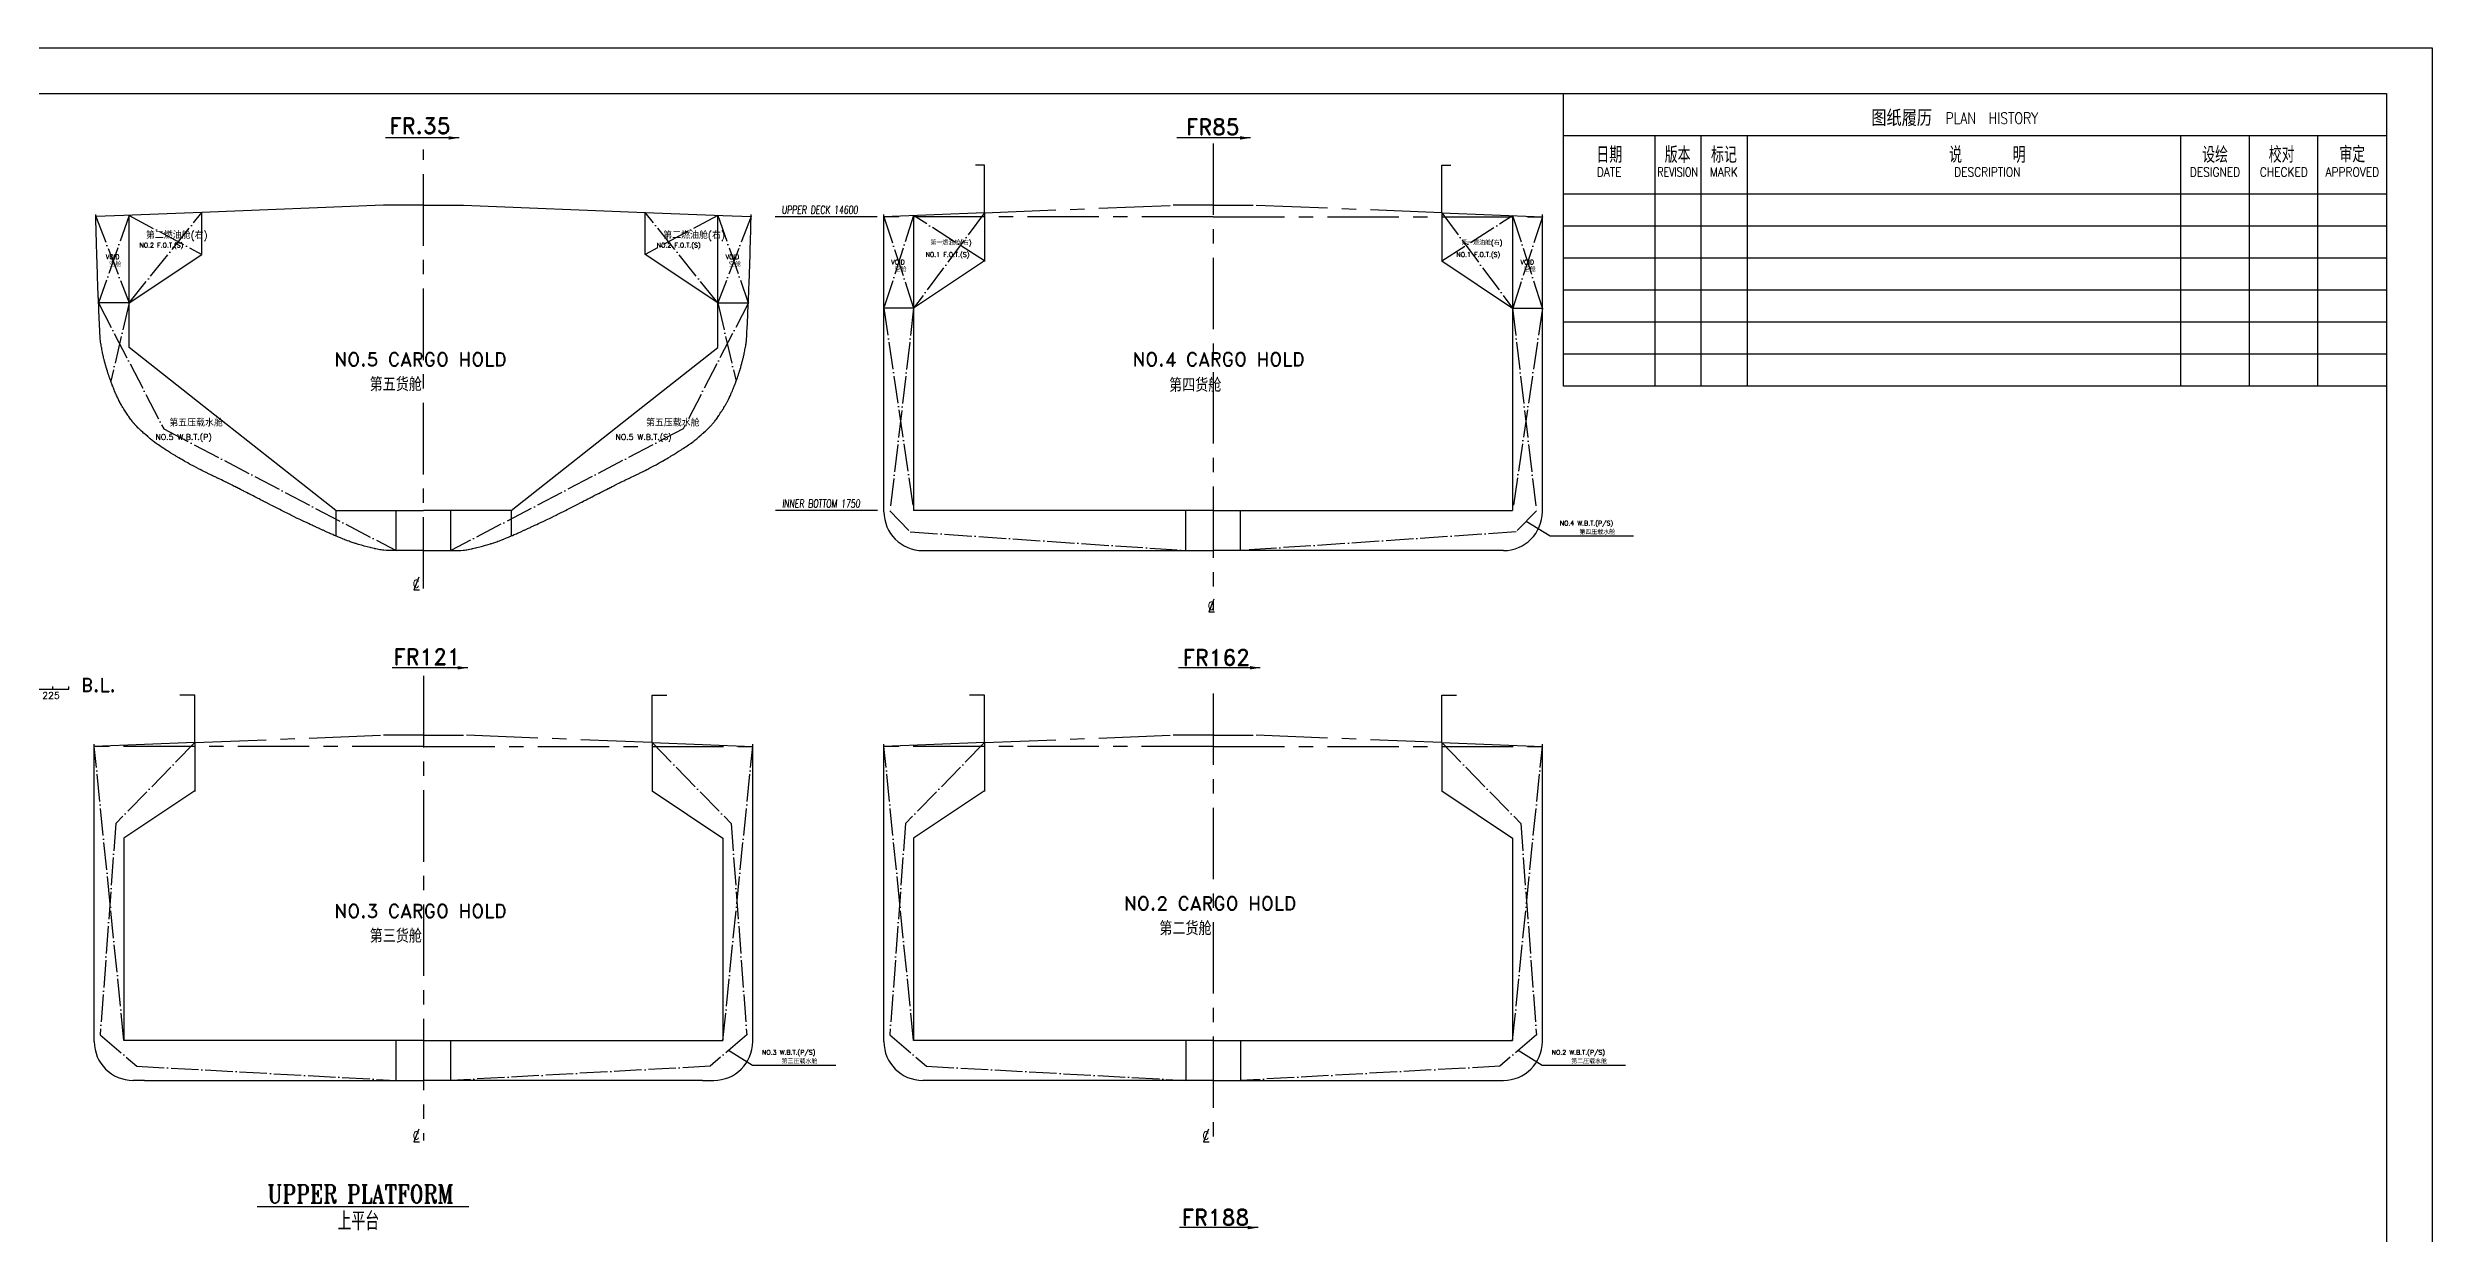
# Model space of a CAD drawing. Header units: millimetres. Extents: x 263396 to 554420, y 47344 to 219163.
# Drawn here: x 450114 to 554420, y 114291 to 166144 of the extents above; entities that cross this region are included whole.
import ezdxf
from ezdxf.enums import TextEntityAlignment as Align

# ---------------------------------------------------------------- set-up
doc = ezdxf.new("R2010")
doc.units = ezdxf.units.MM
doc.header["$LTSCALE"] = 100
for name, pattern in [('ACAD_ISO04W100', [30, 24, -3, 0, -3]), ('ACAD_ISO05W100', [33, 24, -3, 0, -3, 0, -3]), ('ACAD_ISO10W100', [18, 12, -3, 0, -3]), ('CENTER', [2, 1.25, -0.25, 0.25, -0.25])]:
    doc.linetypes.add(name, pattern=pattern)
for name, color, linetype in [('101texte', 4, 'Continuous'), ('103dimension', 3, 'Continuous'), ('11', 7, 'Continuous'), ('112tank', 6, 'ACAD_ISO10W100'), ('FRAME', 7, 'Continuous'), ('图层1', 1, 'Continuous'), ('图层6', 6, 'Continuous')]:
    doc.layers.add(name, color=color, linetype=linetype)
doc.styles.add('BTL', font='simplex.shx', dxfattribs={"width": 0.85, "bigfont": 'hzdxf.shx'})
doc.styles.add('HZDX', font='romand.shx', dxfattribs={"width": 0.8, "bigfont": 'hzdx.shx'})
doc.styles.add('ROMANS', font='romans.shx', dxfattribs={"width": 0.75, "bigfont": 'hzdx.shx'})
doc.styles.add('ROMANT8', font='romant.shx', dxfattribs={"width": 0.9, "height": 800, "bigfont": 'hmdxfs.shx'})
doc.styles.get("Standard").update_dxf_attribs({"font": 'romand.shx', "width": 0.8, "bigfont": 'hzdx.shx'})
doc.dimstyles.new('ISO-25', dxfattribs={"dimtxt": 200, "dimasz": 200, "dimexe": 20, "dimexo": 0.625, "dimgap": 35, "dimtad": 1, "dimdec": 0, "dimtxsty": 'Standard', "dimcen": 2.5, "dimclrd": 2, "dimclre": 2, "dimclrt": 2, "dimadec": 0, "dimazin": 0, "dimtfac": 1, "dimtdec": 0, "dimtmove": 0, "dimatfit": 3, "dimfxl": 1, "dimarcsym": 0})

# ---------------------------------------------------------------- blocks, each defined once
blk = doc.blocks.new('biaochi')
at = {"color": 2, "linetype": 'Continuous'}
blk.add_line((369195, 176680), (550755, 176680), dxfattribs=at)
at = {"color": 2}
for p, q in [((550055, 176680), (550055, 176805)), ((550755, 176680), (550755, 176805))]:
    blk.add_line(p, q, dxfattribs=at)
for s, height, p in [('225', 300, (549592, 176256)), ('B.L.', 600, (551295, 176562))]:
    blk.add_text(s, height=height, dxfattribs=at).set_placement(p)
blk = doc.blocks.new('TITLE RIGHT UP')
at = {"layer": 'FRAME', "color": 6}
for p, q in [((-180, -64), (-180, 0)), ((0, -9.3), (-180, -9.3)), ((0, -22), (-180, -22))]:
    blk.add_line(p, q, dxfattribs=at)
at = {"layer": 'FRAME', "color": 3}
for p, q in [((-160, -64), (-160, -9.3)), ((-149.87, -64), (-149.87, -9.3)), ((-139.74, -64), (-139.74, -9.3)), ((-45, -64), (-45, -9.3)), ((-30, -64), (-30, -9.3)), ((-15, -64), (-15, -9.3)), ((0, -29), (-180, -29)), ((0, -36), (-180, -36)), ((0, -43), (-180, -43)), ((0, -50), (-180, -50)), ((0, -57), (-180, -57)), ((0, -64), (-180, -64))]:
    blk.add_line(p, q, dxfattribs=at)
at = {"layer": 'FRAME', "style": 'BTL'}
blk.add_text('图纸履历', height=3.5, dxfattribs=at).set_placement((-112.71, -7.15))
at = {"layer": 'FRAME', "style": 'BTL', "width": 0.8}
blk.add_text('PLAN  HISTORY', height=2.5, dxfattribs=at).set_placement((-96.48, -6.67))
at = {"layer": 'FRAME', "style": 'BTL'}
for s, height, width, p in [('日期', 3.5, 0.85, (-170, -15.18)), ('版本', 3.5, 0.85, (-155.05, -15.18)), ('标记', 3.5, 0.85, (-144.92, -15.18)), ('说     明', 3.5, 0.85, (-87.3, -15.18)), ('设绘', 3.5, 0.85, (-37.5, -15.18)), ('校对', 3.5, 0.85, (-22.95, -15.15)), ('审定', 3.5, 0.85, (-7.5, -15.1)), ('DATE', 2, 0.85, (-170, -18.2)), ('REVISION', 2, 0.75, (-155.05, -18.2)), ('MARK', 2, 0.85, (-144.92, -18.2)), ('DESCRIPTION', 2, 0.85, (-87.3, -18.2)), ('DESIGNED', 2, 0.85, (-37.5, -18.2)), ('CHECKED', 2, 0.85, (-22.5, -18.2)), ('APPROVED', 2, 0.85, (-7.5, -18.2))]:
    blk.add_text(s, height=height, dxfattribs=dict(at, width=width)).set_placement(p, align=Align.CENTER)

msp = doc.modelspace()

# ---------------------------------------------------------------- linework, layer by layer
at = {"color": 8, "linetype": 'ACAD_ISO04W100', "ltscale": 0.5}
for p, q in [((452218.5, 158754.4), (453677.6, 154978.7)), ((453677.6, 158812), (452341.4, 154978.7)), ((453677.6, 154978.7), (456850.6, 158937.5)), ((453677.6, 158812), (456853.6, 157103.5)), ((479423.6, 158812), (476247.6, 157103.5)), ((479423.6, 154978.7), (476250.6, 158937.5)), ((479423.6, 158812), (480759.9, 154978.7)), ((480882.7, 158754.4), (479423.6, 154978.7)), ((487992.3, 158803), (486692.3, 154751.6)), ((486693.2, 158751.7), (487992.3, 154751.6)), ((491092.7, 158925.5), (487992.3, 154751.6)), ((491092.7, 156823.6), (487992.3, 158803)), ((511092, 158925.5), (514192.4, 154751.6)), ((511092, 156823.6), (514192.3, 158803)), ((514192.3, 158803), (515492.3, 154751.6)), ((515491.5, 158751.7), (514192.3, 154751.6)), ((452339, 154978.7), (455187.8, 149474.8)), ((453677.6, 154978.7), (452875.3, 151554.9)), ((480762.2, 154978.7), (477913.4, 149474.8)), ((479423.6, 154978.7), (480225.9, 151554.9)), ((486692.3, 154751.6), (487992.3, 145901.6)), ((487992.3, 154751.6), (486955, 145887.9)), ((514192.3, 154751.6), (515229.7, 145887.9)), ((515492.3, 154751.6), (514192.3, 145901.6)), ((455187.8, 149474.8), (465350.6, 144151.7)), ((477913.4, 149474.8), (467750.6, 144151.7)), ((486955, 145887.9), (487844.1, 144966.5)), ((515229.7, 145887.9), (514340.6, 144966.5)), ((487844.1, 144966.5), (499892.3, 144151.6)), ((514340.6, 144966.5), (502292.3, 144151.6)), ((456550.6, 135751.6), (453095, 132215.9)), ((476552.2, 135751.6), (480007.8, 132215.9)), ((491090.7, 135751.6), (487635.2, 132215.9)), ((511092.3, 135751.6), (514547.9, 132215.9)), ((453451.4, 122727.7), (452151.4, 135577.7)), ((479651.4, 122727.7), (480951.4, 135577.7)), ((487991.5, 122727.7), (486691.5, 135577.7)), ((514191.5, 122727.7), (515491.5, 135577.7)), ((453095, 132215.9), (452410.4, 122965)), ((480007.8, 132215.9), (480692.5, 122965)), ((487635.2, 132215.9), (486950.5, 122965)), ((514547.9, 132215.9), (515232.6, 122965)), ((452410.4, 122965), (454013.3, 121599.6)), ((480692.5, 122965), (479089.6, 121599.6)), ((486950.5, 122965), (488553.4, 121599.6)), ((515232.6, 122965), (513629.7, 121599.6)), ((454013.3, 121599.6), (465351.4, 120977.7)), ((479089.6, 121599.6), (467751.4, 120977.7)), ((488553.4, 121599.6), (499891.5, 120977.7)), ((513629.7, 121599.6), (502291.5, 120977.7))]:
    msp.add_line(p, q, dxfattribs=at)
at = {"color": 6, "linetype": 'ByBlock', "ltscale": 50}
for p, q in [((491092.7, 158925.5), (491092.7, 156788.6)), ((511092, 158925.5), (511092, 156788.6)), ((456551.8, 135751.6), (456551.8, 133614.6)), ((476551, 135751.6), (476551, 133614.6)), ((491091.9, 135751.6), (486691.5, 135577.7)), ((486691.5, 122677.7), (486691.5, 135677.7)), ((491091.9, 135751.6), (491091.9, 133614.6)), ((511091.1, 135751.6), (511091.1, 133614.6)), ((511091.1, 135751.6), (515491.5, 135577.7)), ((515491.5, 122677.7), (515491.5, 135677.7)), ((488741.5, 120977.7), (488391.5, 120977.7)), ((513441.5, 120977.7), (513791.5, 120977.7))]:
    msp.add_line(p, q, dxfattribs=at)
at = {"color": 6, "ltscale": 20}
for p, q in [((499892.3, 145901.6), (487992.3, 145901.6)), ((501092.3, 145901.6), (499892.3, 145901.6)), ((499892.3, 144151.6), (499892.3, 145901.6)), ((501092.3, 145901.6), (502292.3, 145901.6)), ((502292.3, 145901.6), (514192.3, 145901.6)), ((502292.3, 144151.6), (502292.3, 145901.6)), ((488392.3, 144151.6), (499892.3, 144151.6)), ((499892.3, 144151.6), (501092.3, 144151.6)), ((502292.3, 144151.6), (501092.3, 144151.6)), ((513792.3, 144151.6), (502292.3, 144151.6)), ((465351.4, 122727.7), (453451.4, 122727.7)), ((466551.4, 122727.7), (465351.4, 122727.7)), ((465351.4, 120977.7), (465351.4, 122727.7)), ((466551.4, 122727.7), (467751.4, 122727.7)), ((467751.4, 122727.7), (479651.4, 122727.7)), ((467751.4, 120977.7), (467751.4, 122727.7)), ((454345.4, 120977.6), (465351.4, 120977.7)), ((465351.4, 120977.7), (466551.4, 120977.7)), ((467751.4, 120977.7), (466551.4, 120977.7)), ((478757.5, 120977.6), (467751.4, 120977.7))]:
    msp.add_line(p, q, dxfattribs=at)
at = {"color": 4}
for p, q in [((466351, 142985.3), (466124.9, 142429.2)), ((466124.9, 142429.2), (466377.5, 142429.2)), ((501125.2, 142023.8), (500899, 141467.7)), ((500899, 141467.7), (501151.6, 141467.7)), ((466351.8, 118849.8), (466125.7, 118293.8)), ((466125.7, 118293.8), (466378.3, 118293.8)), ((500891.9, 118849.8), (500665.8, 118293.8)), ((500665.8, 118293.8), (500918.4, 118293.8)), ((459281.4, 115468.7), (468529.8, 115468.7))]:
    msp.add_line(p, q, dxfattribs=at)
at = {"color": 7}
msp.add_lwpolyline([(263396.3, 166144.1), (554419.6, 166144.1), (554419.6, 47344.1), (263396.3, 47344.1)], close=True, dxfattribs=at)
at = {"color": 6}
msp.add_lwpolyline([(268396.3, 164144.1), (552419.6, 164144.1), (552419.6, 49344.1), (268396.3, 49344.1)], close=True, dxfattribs=at)
at = {"color": 6, "ltscale": 20}
for centre, start, end in [((488392.3, 145851.6), 180, 270), ((513792.3, 145851.6), 270, 0)]:
    msp.add_arc(centre, 1700, start, end, dxfattribs=at)
at = {"color": 6, "linetype": 'ByBlock', "ltscale": 50}
for centre, start, end in [((488391.5, 122677.7), 180, 270), ((513791.5, 122677.7), 270, 0)]:
    msp.add_arc(centre, 1700, start, end, dxfattribs=at)
at = {"layer": '101texte', "color": 2}
for p, q in [((515836.7, 144778.4), (514785.1, 145427.2)), ((519476.7, 144778.4), (515836.7, 144778.4)), ((480942.6, 121633.5), (479891, 122282.3)), ((515482.7, 121633.5), (514431.1, 122282.3)), ((484582.6, 121633.5), (480942.6, 121633.5)), ((519122.7, 121633.5), (515482.7, 121633.5))]:
    msp.add_line(p, q, dxfattribs=at)
at = {"layer": '103dimension', "color": 6}
for p, q in [((486392.3, 158751.6), (481932.3, 158751.6)), ((486409.8, 145901.6), (481949.8, 145901.6))]:
    msp.add_line(p, q, dxfattribs=at)
at = {"layer": '11', "color": 7, "linetype": 'Continuous', "lineweight": 20}
for p, q in [((462716.6, 145901.7), (466550.6, 145901.7)), ((465350.6, 145901.7), (462716.6, 145901.7)), ((470384.6, 145901.7), (466550.6, 145901.7)), ((467750.6, 145901.7), (470384.6, 145901.7))]:
    msp.add_line(p, q, dxfattribs=at)
at = {"layer": '图层1', "color": 1, "linetype": 'CENTER', "ltscale": 25}
for p, q in [((466550.6, 142484.8), (466550.6, 161692)), ((501092.3, 161954.6), (501092.3, 141523.3)), ((501092.3, 158751.7), (486692.3, 158751.7)), ((491092.3, 158925.6), (499342.3, 159251.7)), ((501092.3, 159251.7), (499342.3, 159251.7)), ((501092.3, 159251.7), (502842.3, 159251.7)), ((501092.3, 158751.7), (515492.3, 158751.7)), ((511092.3, 158925.6), (502842.3, 159251.7)), ((466551.4, 138669.5), (466551.4, 118349.3)), ((501091.5, 137897.5), (501091.5, 118349.3)), ((456550.6, 135751.6), (464800.6, 136077.7)), ((466550.6, 136077.7), (464800.6, 136077.7)), ((466552.2, 136077.7), (468302.2, 136077.7)), ((476552.2, 135751.6), (468302.2, 136077.7)), ((491090.7, 135751.6), (499340.7, 136077.7)), ((501090.7, 136077.7), (499340.7, 136077.7)), ((501092.3, 136077.7), (502842.3, 136077.7)), ((511092.3, 135751.6), (502842.3, 136077.7)), ((466550.6, 135577.7), (452150.6, 135577.7)), ((466552.2, 135577.7), (480952.2, 135577.7)), ((501090.7, 135577.7), (486690.7, 135577.7)), ((501092.3, 135577.7), (515492.3, 135577.7))]:
    msp.add_line(p, q, dxfattribs=at)
at = {"layer": '图层1', "color": 6, "linetype": 'CENTER', "ltscale": 5}
msp.add_line((514192.3, 158503), (514192.3, 158052.4), dxfattribs=at)
at = {"layer": '图层6', "color": 6, "ltscale": 50}
for p, q in [((491092.3, 161001.6), (490692.6, 161001.6)), ((491092.3, 158925.5), (491092.3, 161001.6)), ((511092.3, 161001.6), (511492.1, 161001.6)), ((511092.3, 158925.5), (511092.3, 161001.6)), ((453450.6, 158803.1), (452218.5, 158754.4)), ((456850.6, 158937.5), (453450.6, 158803.1)), ((453677.6, 153025), (453677.6, 158812)), ((464800.6, 159251.7), (456850.6, 158937.5)), ((456853.6, 157103.5), (456853.6, 158937.6)), ((466550.6, 159251.7), (464800.6, 159251.7)), ((466550.6, 159251.7), (468300.6, 159251.7)), ((468300.6, 159251.7), (476250.6, 158937.5)), ((476247.6, 157103.5), (476247.6, 158937.6)), ((476250.6, 158937.5), (479650.6, 158803.1)), ((479423.6, 153025), (479423.6, 158812)), ((479650.6, 158803.1), (480882.7, 158754.4)), ((491092.3, 158925.5), (486692.3, 158751.6)), ((486692.3, 145851.6), (486692.3, 158851.6)), ((511092.3, 158925.5), (515492.3, 158751.6)), ((515492.3, 145851.6), (515492.3, 158851.6)), ((453677.6, 154978.7), (456853.6, 157103.5)), ((479423.6, 154978.7), (476247.6, 157103.5)), ((491092.7, 156823.6), (487992.3, 154751.6)), ((511092, 156823.6), (514192.3, 154751.6)), ((453677.6, 154978.7), (452339, 154978.7)), ((479423.6, 154978.7), (480762.2, 154978.7)), ((456950.6, 150445.6), (453677.6, 153025)), ((476150.6, 150445.6), (479423.6, 153025)), ((462716.6, 145901.7), (456950.6, 150445.6)), ((470384.6, 145901.7), (476150.6, 150445.6)), ((462716.6, 145901.7), (462716.6, 144786.9)), ((462716.6, 145901.7), (466550.6, 145901.7)), ((465350.6, 144156.9), (465350.6, 145901.7)), ((465350.6, 144151.7), (465350.6, 145901.7)), ((470384.6, 145901.7), (466550.6, 145901.7)), ((467750.6, 144156.9), (467750.6, 145901.7)), ((467750.6, 144151.7), (467750.6, 145901.7)), ((470384.6, 145901.7), (470384.6, 144786.9)), ((456551.4, 137827.7), (455901.4, 137827.7)), ((456551.4, 135751.6), (456551.4, 137827.7)), ((476551.4, 137827.7), (477201.4, 137827.7)), ((476551.4, 135751.6), (476551.4, 137827.7)), ((491091.9, 137827.7), (490441.9, 137827.7)), ((491091.9, 135751.6), (491091.9, 137827.7)), ((511091.1, 137827.7), (511741.1, 137827.7)), ((511091.1, 135751.6), (511091.1, 137827.7)), ((456551.4, 135751.6), (452151.4, 135577.7)), ((452151.4, 122677.7), (452151.4, 135677.7)), ((476551.4, 135751.6), (480951.4, 135577.7)), ((480951.4, 122677.7), (480951.4, 135677.7)), ((491091.9, 133649.6), (487991.5, 131577.7)), ((511091.1, 133649.6), (514191.5, 131577.7)), ((501091.5, 122727.7), (487991.5, 122727.7)), ((499891.5, 122727.7), (499891.5, 120977.7)), ((501091.5, 122727.7), (514191.5, 122727.7)), ((502291.5, 122727.7), (502291.5, 120977.7)), ((454201.4, 120977.7), (453851.4, 120977.7)), ((454345.4, 120977.7), (454201.4, 120977.7)), ((478757.5, 120977.7), (478901.4, 120977.7)), ((478901.4, 120977.7), (479251.4, 120977.7)), ((501091.5, 120977.7), (488741.5, 120977.7)), ((501091.5, 120977.7), (513441.5, 120977.7))]:
    msp.add_line(p, q, dxfattribs=at)
at = {"layer": '图层6', "color": 6}
for p, q in [((487992.3, 158803), (487992.3, 145901.6)), ((514192.3, 158803), (514192.3, 145901.6)), ((487992.3, 154751.6), (486692.3, 154751.6)), ((514192.3, 154751.6), (515492.3, 154751.6)), ((456551.8, 133649.6), (453451.4, 131577.6)), ((476551, 133649.6), (479651.4, 131577.6)), ((453451.4, 131577.7), (453451.4, 122727.7)), ((479651.4, 131577.7), (479651.4, 122727.7))]:
    msp.add_line(p, q, dxfattribs=at)
at = {"layer": '图层6'}
for p, q in [((487991.5, 131577.7), (487991.5, 122727.7)), ((514191.5, 131577.7), (514191.5, 122727.7))]:
    msp.add_line(p, q, dxfattribs=at)
at = {"layer": '图层6', "color": 6, "linetype": 'ACAD_ISO05W100', "ltscale": 25}
for p, q in [((454345.4, 122727.7), (454201.4, 122727.7)), ((478757.5, 122727.7), (478901.4, 122727.7))]:
    msp.add_line(p, q, dxfattribs=at)
at = {"layer": '图层6', "color": 6, "ltscale": 50}
for points in [[(456944.4, 147610.9), (456912.3, 147626.8), (456853.5, 147656.5), (456777.8, 147694.8), (456736.4, 147716.4), (456643.3, 147764.9), (456528.6, 147824.6), (456508.8, 147835), (456472.4, 147854.5), (456374.4, 147907.2), (456322.1, 147936.3), (456241.8, 147981), (456118.4, 148049.8), (456110, 148054.5), (456094.9, 148063.2), (455980.1, 148129.6), (455917, 148167), (455852.8, 148205), (455744.8, 148269.1), (455725.7, 148280.4), (455714.5, 148287.3), (455601.5, 148356), (455507, 148414.3), (455480.9, 148430.3), (455446.5, 148451.6), (455359.4, 148505.6), (455290.3, 148549), (455241.7, 148579.4), (455190, 148613.3), (455127.9, 148654.2), (455071.5, 148691.4), (455014.5, 148729), (454954.7, 148770.3), (454905.1, 148804.7), (454863, 148836.1), (454799.3, 148883.6), (454722.5, 148941.1), (454694.8, 148962), (454674.3, 148978.6), (454594, 149043.5), (454503.4, 149120.4), (454496.8, 149126), (454487.9, 149133.6), (454400.3, 149208.4), (454338.9, 149263.6), (454307.4, 149291.8), (454269.5, 149326.8), (454218.5, 149374.2), (454189.3, 149401.4), (454147.1, 149440.6), (454080.3, 149504.5), (454078.3, 149506.4), (454077.1, 149507.7), (454010.1, 149577.7), (453987.9, 149601), (453976.1, 149613.3), (453969.5, 149620.6), (453942.3, 149650.3), (453917.2, 149679.2), (453908.4, 149689.4), (453891.6, 149708.7), (453874.5, 149728.5), (453865.8, 149739.1), (453840.5, 149769.7), (453815.8, 149801.4), (453806.2, 149813.8), (453774.1, 149855.2), (453747.1, 149889.8), (453695.4, 149962.6), (453686.9, 149974.4), (453659.9, 150014.3), (453626.5, 150063.7), (453616, 150079.3), (453566.3, 150153), (453536.2, 150199.8), (453505.8, 150246.9), (453451.9, 150332.5), (453446.2, 150341.5), (453433.4, 150361.8), (453411.5, 150396.7), (453406.8, 150404.5), (453377.3, 150452.2), (453363.7, 150475.5), (453341.9, 150512.8), (453319.6, 150551.3), (453306.7, 150573.4), (453274.5, 150632), (453270.5, 150639.2), (453253.4, 150672.7), (453231.8, 150715.1), (453226.6, 150725.4), (453212.5, 150753), (453202.4, 150773.8), (453192.7, 150793.5), (453177.3, 150825.9), (453172, 150837.1), (453152, 150879.4), (453151.4, 150880.7), (453148.6, 150886.8), (453130.1, 150927.4), (453125.9, 150936.7), (453107.7, 150977.8), (453099.1, 150997.4), (453085.5, 151028.3), (453071.9, 151059.9), (453062.2, 151082.5), (453043.7, 151127.1), (453037.9, 151141), (453015.1, 151195.8), (453013.5, 151199.6), (453003.3, 151224.8), (452988.1, 151262.4), (452985.6, 151268.7), (452961.3, 151330.3), (452956.4, 151342.8), (452939.3, 151386), (452931.8, 151405.6), (452916.5, 151445.1), (452906.5, 151471.8), (452893, 151507.5), (452881, 151539.8), (452869.6, 151570), (452855.2, 151609.6), (452845.6, 151635.8), (452829.2, 151682.7), (452821.3, 151705), (452803.1, 151757), (452797.1, 151774.1), (452777, 151833.6), (452772.5, 151846.7), (452750.9, 151913.7), (452748, 151922.6), (452724.9, 151994.3), (452723.5, 151998.5), (452699.5, 152076.3), (452699.1, 152077.8), (452674.9, 152160.5), (452673.6, 152165), (452650.8, 152243.2), (452648.3, 152252.5), (452627, 152329.3), (452623.4, 152343.4), (452603.9, 152418.7), (452599.1, 152437.2), (452580.8, 152508.2), (452575.1, 152531.9), (452558.3, 152601), (452551.8, 152630.2), (452536.8, 152697.3), (452529.2, 152731.1), (452515.3, 152793.5), (452507.1, 152833.3), (452494.7, 152893.1), (452486.1, 152939.4), (452475.4, 152996.1), (452465.8, 153047.6), (452456.1, 153099.1), (452446.2, 153157.8), (452438.1, 153205.4), (452428.2, 153272.1), (452421.7, 153315.1), (452415.4, 153420.3), (452411.2, 153494.3), (452410.5, 153507.8), (452401.1, 153676), (452398.9, 153720.8), (452391.5, 153860.2), (452387.7, 153934.7), (452381.9, 154044.9), (452376.9, 154149.3), (452372.7, 154232), (452366.5, 154364.8), (452363.8, 154421.3), (452356.4, 154580.7), (452355, 154611), (452346.7, 154797.3), (452346.4, 154802.8), (452344.5, 154848.2), (452338.2, 154996.5), (452337.5, 155014.3), (452330.1, 155190.7), (452328.5, 155231.7), (452322.2, 155386.7), (452319.9, 155449.4), (452314.6, 155584.5), (452311.5, 155667.4), (452307.1, 155782.5), (452303.4, 155885.6), (452299.8, 155982.2), (452295.6, 156104.1), (452292.8, 156183.4), (452288, 156322.7), (452285.8, 156384.8), (452280.6, 156541.4), (452279, 156587.7), (452273.6, 156760.3), (452272.5, 156791.8), (452266.6, 156979.2), (452266, 156996.2), (452259.9, 157198.2), (452259.8, 157201.8), (452258, 157262.4), (452253.8, 157408.5), (452253.5, 157417.3), (452247.8, 157615.4), (452247.2, 157636.4), (452242, 157823.3), (452241.2, 157855.5), (452236.5, 158032.1), (452235.4, 158074.6), (452231, 158241.1), (452229.7, 158293.7), (452225.7, 158451), (452224.3, 158512.7), (452220.7, 158661.6), (452219, 158731.6), (452216.1, 158854.3)], [(476156.8, 147610.9), (476188.9, 147626.8), (476247.7, 147656.5), (476323.4, 147694.8), (476364.8, 147716.4), (476457.9, 147764.9), (476572.6, 147824.6), (476592.4, 147835), (476628.9, 147854.5), (476726.8, 147907.2), (476779.1, 147936.3), (476859.4, 147981), (476982.8, 148049.8), (476991.2, 148054.5), (477006.3, 148063.2), (477121.1, 148129.6), (477184.2, 148167), (477248.4, 148205), (477356.5, 148269.1), (477375.5, 148280.4), (477386.8, 148287.3), (477499.7, 148356), (477594.2, 148414.3), (477620.3, 148430.3), (477654.7, 148451.6), (477741.8, 148505.6), (477811, 148549), (477859.5, 148579.4), (477911.2, 148613.3), (477973.3, 148654.2), (478029.7, 148691.4), (478086.7, 148729), (478146.5, 148770.3), (478196.2, 148804.7), (478238.2, 148836.1), (478301.9, 148883.6), (478378.7, 148941.1), (478406.4, 148962), (478426.9, 148978.6), (478507.2, 149043.5), (478597.8, 149120.4), (478604.4, 149126), (478613.3, 149133.6), (478701, 149208.4), (478762.3, 149263.6), (478793.8, 149291.8), (478831.7, 149326.8), (478882.7, 149374.2), (478911.9, 149401.4), (478954.1, 149440.6), (479020.9, 149504.5), (479022.9, 149506.4), (479024.1, 149507.7), (479091.1, 149577.7), (479113.3, 149601), (479125.1, 149613.3), (479131.7, 149620.6), (479158.9, 149650.3), (479184, 149679.2), (479192.8, 149689.4), (479209.6, 149708.7), (479226.7, 149728.5), (479235.4, 149739.1), (479260.7, 149769.7), (479285.4, 149801.4), (479295, 149813.8), (479327.1, 149855.2), (479354.1, 149889.8), (479405.8, 149962.6), (479414.3, 149974.4), (479441.3, 150014.3), (479474.7, 150063.7), (479485.2, 150079.3), (479535, 150153), (479565, 150199.8), (479595.4, 150246.9), (479649.3, 150332.5), (479655.1, 150341.5), (479667.8, 150361.8), (479689.7, 150396.7), (479694.4, 150404.5), (479724, 150452.2), (479737.5, 150475.5), (479759.3, 150512.8), (479781.6, 150551.3), (479794.5, 150573.4), (479826.8, 150632), (479830.8, 150639.2), (479847.8, 150672.7), (479869.4, 150715.1), (479874.6, 150725.4), (479888.7, 150753), (479898.8, 150773.8), (479908.5, 150793.5), (479923.9, 150825.9), (479929.2, 150837.1), (479949.2, 150879.4), (479949.8, 150880.7), (479952.6, 150886.8), (479971.2, 150927.4), (479975.3, 150936.7), (479993.5, 150977.8), (480002.1, 150997.4), (480015.8, 151028.3), (480029.3, 151059.9), (480039, 151082.5), (480057.6, 151127.1), (480063.4, 151141), (480086.1, 151195.8), (480087.7, 151199.6), (480097.9, 151224.8), (480113.2, 151262.4), (480115.6, 151268.7), (480139.9, 151330.3), (480144.8, 151342.8), (480161.9, 151386), (480169.4, 151405.6), (480184.7, 151445.1), (480194.7, 151471.8), (480208.2, 151507.5), (480220.3, 151539.8), (480231.6, 151570), (480246, 151609.6), (480255.6, 151635.8), (480272, 151682.7), (480279.9, 151705), (480298.1, 151757), (480304.1, 151774.1), (480324.2, 151833.6), (480328.7, 151846.7), (480350.3, 151913.7), (480353.2, 151922.6), (480376.3, 151994.3), (480377.7, 151998.5), (480401.7, 152076.3), (480402.1, 152077.8), (480426.3, 152160.5), (480427.6, 152165), (480450.4, 152243.2), (480452.9, 152252.5), (480474.2, 152329.3), (480477.8, 152343.4), (480497.3, 152418.7), (480502.1, 152437.2), (480520.4, 152508.2), (480526.2, 152531.9), (480542.9, 152601), (480549.4, 152630.2), (480564.4, 152697.3), (480572, 152731.1), (480586, 152793.5), (480594.1, 152833.3), (480606.5, 152893.1), (480615.2, 152939.4), (480625.8, 152996.1), (480635.4, 153047.6), (480645.1, 153099.1), (480655, 153157.8), (480663.1, 153205.4), (480673.1, 153272.1), (480679.5, 153315.1), (480685.8, 153420.3), (480690, 153494.3), (480690.8, 153507.8), (480700.1, 153676), (480702.3, 153720.8), (480709.7, 153860.2), (480713.5, 153934.7), (480719.3, 154044.9), (480724.4, 154149.3), (480728.5, 154232), (480734.7, 154364.8), (480737.4, 154421.3), (480744.8, 154580.7), (480746.3, 154611), (480754.5, 154797.3), (480754.8, 154802.8), (480756.7, 154848.2), (480763, 154996.5), (480763.7, 155014.3), (480771.1, 155190.7), (480772.7, 155231.7), (480779, 155386.7), (480781.3, 155449.4), (480786.6, 155584.5), (480789.7, 155667.4), (480794.1, 155782.5), (480797.8, 155885.6), (480801.4, 155982.2), (480805.6, 156104.1), (480808.5, 156183.4), (480813.2, 156322.7), (480815.5, 156384.8), (480820.6, 156541.4), (480822.2, 156587.7), (480827.7, 156760.3), (480828.7, 156791.8), (480834.6, 156979.2), (480835.2, 156996.2), (480841.3, 157198.2), (480841.4, 157201.8), (480843.2, 157262.4), (480847.4, 157408.5), (480847.7, 157417.3), (480853.4, 157615.4), (480854, 157636.4), (480859.2, 157823.3), (480860, 157855.5), (480864.7, 158032.1), (480865.8, 158074.6), (480870.2, 158241.1), (480871.5, 158293.7), (480875.5, 158451), (480876.9, 158512.7), (480880.6, 158661.6), (480882.2, 158731.6), (480885.2, 158854.3)], [(462707.1, 144791.1), (462654.3, 144814.4), (462654, 144814.5), (462652.2, 144815.3), (462582.5, 144846.2), (462486.1, 144888.7), (462439.5, 144909.5), (462320.7, 144962.7), (462296.7, 144973.6), (462158.3, 145036.5), (462154.9, 145038.1), (462131.1, 145048.9), (462013, 145102.3), (461996.5, 145109.8), (461872.3, 145166.8), (461837.1, 145182.8), (461733.6, 145230.8), (461678.7, 145255.8), (461594.9, 145294.6), (461521, 145328.6), (461458.4, 145357.8), (461362.3, 145403), (461319.6, 145423.3), (461202.5, 145478.2), (461180.7, 145488.6), (461040.4, 145555.8), (461039.5, 145556.2), (461032.7, 145559.5), (460891.5, 145629.1), (460871.3, 145638.8), (460743.4, 145701.6), (460700.8, 145722.8), (460588.5, 145779.3), (460522, 145812.8), (460425.9, 145862), (460338.2, 145906.1), (460263.2, 145944.4), (460149.5, 146002.4), (460092.7, 146031.9), (459950.3, 146105), (459913.5, 146124.1), (459849.2, 146157.3), (459824, 146170.3), (459746.2, 146210.2), (459732.1, 146217.5), (459640.9, 146264.5), (459639.1, 146265.4), (459625.6, 146272.4), (459546, 146313.2), (459535.1, 146318.8), (459451.9, 146361.6), (459427.4, 146374.1), (459357.8, 146410), (459318.9, 146429.9), (459263.7, 146458.2), (459209.8, 146485.8), (459169.6, 146506.5), (459100.5, 146541.8), (459077, 146553.9), (458991.5, 146597.6), (458984.2, 146601.3), (458945.4, 146621.1), (458892.9, 146647.9), (458883.3, 146652.7), (458804.2, 146693.1), (458777.6, 146706.6), (458715.5, 146738.2), (458673.1, 146759.7), (458629.6, 146781.9), (458571.5, 146811.3), (458546, 146824.2), (458471.1, 146862.1), (458462.5, 146866.5), (458381.4, 146907.4), (458373.3, 146911.5), (458302.5, 146947.1), (458277.9, 146959.5), (458223.7, 146986.7), (458183.6, 147006.8), (458147, 147025.1), (458091.9, 147052.4), (458072.2, 147062.2), (458001.2, 147097.5), (457997.5, 147099.4), (457980.8, 147107.6), (457924.7, 147135.3), (457912.8, 147141.1), (457853.6, 147170.1), (457783.8, 147204.2), (457711.3, 147239.6), (457588.7, 147298.4), (457575.6, 147304.7), (457568.2, 147308.2), (457442.3, 147368.7), (457358.8, 147408.8), (457308.9, 147432.7), (457223.2, 147474), (457177.9, 147495.8), (457045.1, 147561.3), (456944.4, 147610.9)], [(470394.1, 144791.1), (470446.9, 144814.4), (470447.2, 144814.5), (470449.1, 144815.3), (470518.7, 144846.2), (470615.1, 144888.7), (470661.7, 144909.5), (470780.5, 144962.7), (470804.6, 144973.6), (470942.9, 145036.5), (470946.3, 145038.1), (470970.1, 145048.9), (471088.2, 145102.3), (471104.7, 145109.8), (471229, 145166.8), (471264.1, 145182.8), (471367.6, 145230.8), (471422.5, 145255.8), (471506.3, 145294.6), (471580.2, 145328.6), (471642.8, 145357.8), (471738.9, 145403), (471781.7, 145423.3), (471898.7, 145478.2), (471920.6, 145488.6), (472060.8, 145555.8), (472061.8, 145556.2), (472068.5, 145559.5), (472209.8, 145629.1), (472230, 145638.8), (472357.8, 145701.6), (472400.5, 145722.8), (472512.7, 145779.3), (472579.2, 145812.8), (472675.3, 145862), (472763, 145906.1), (472838, 145944.4), (472951.7, 146002.4), (473008.5, 146031.9), (473151, 146105), (473187.7, 146124.1), (473252, 146157.3), (473277.3, 146170.3), (473355.1, 146210.2), (473369.2, 146217.5), (473460.3, 146264.5), (473462.1, 146265.4), (473475.7, 146272.4), (473555.2, 146313.2), (473566.1, 146318.8), (473649.3, 146361.6), (473673.8, 146374.1), (473743.4, 146410), (473782.3, 146429.9), (473837.5, 146458.2), (473891.5, 146485.8), (473931.6, 146506.5), (474000.7, 146541.8), (474024.3, 146553.9), (474109.8, 146597.6), (474117, 146601.3), (474155.8, 146621.1), (474208.3, 146647.9), (474217.9, 146652.7), (474297, 146693.1), (474323.6, 146706.6), (474385.7, 146738.2), (474428.2, 146759.7), (474471.6, 146781.9), (474529.7, 146811.3), (474555.2, 146824.2), (474630.1, 146862.1), (474638.7, 146866.5), (474719.8, 146907.4), (474727.9, 146911.5), (474798.7, 146947.1), (474823.3, 146959.5), (474877.6, 146986.7), (474917.6, 147006.8), (474954.2, 147025.1), (475009.3, 147052.4), (475029, 147062.2), (475100, 147097.5), (475103.7, 147099.4), (475120.4, 147107.6), (475176.5, 147135.3), (475188.4, 147141.1), (475247.7, 147170.1), (475317.5, 147204.2), (475389.9, 147239.6), (475512.5, 147298.4), (475525.6, 147304.7), (475533, 147308.2), (475659, 147368.7), (475742.4, 147408.8), (475792.3, 147432.7), (475878, 147474), (475923.3, 147495.8), (476056.1, 147561.3), (476156.8, 147610.9)], [(466550.6, 144151.7), (464959.5, 144151.7), (464912.6, 144154.2), (464816.7, 144163.1), (464812, 144163.5), (464758.5, 144170.3), (464702.4, 144178.9), (464667.8, 144184.3), (464646.4, 144187.6), (464587.8, 144198), (464582.3, 144199.1), (464527.6, 144209.9), (464467.4, 144221.8), (464426.9, 144230.5), (464405.5, 144235.1), (464343.3, 144249.5), (464342.8, 144249.6), (464259.7, 144268.7), (464217.4, 144278.5), (464089.8, 144311.5), (464088.6, 144311.8), (464084.8, 144312.9), (463963.1, 144346.8), (463925, 144357.4), (463837.5, 144381.8), (463763.1, 144404.1), (463715.3, 144418.4), (463614.7, 144450.3), (463603.2, 144453.9), (463562.8, 144466.7), (463491, 144489.4), (463472.7, 144495.5), (463389, 144523.8), (463347.2, 144538.6), (463294.7, 144557.3), (463228.8, 144580.7), (463200.2, 144590.8), (463118.5, 144621.7), (463113.5, 144623.6), (463092.9, 144631.7), (463031.8, 144655.8), (463017.9, 144661.3), (462950.1, 144688.1), (462919.9, 144700.5), (462873.5, 144719.8), (462828.9, 144738.8), (462799.5, 144751.5), (462739.9, 144776.8), (462725.4, 144783), (462707.1, 144791.1)], [(466550.6, 144151.7), (468141.7, 144151.7), (468188.7, 144154.2), (468284.5, 144163.1), (468289.2, 144163.5), (468342.7, 144170.3), (468398.8, 144178.9), (468433.4, 144184.3), (468454.8, 144187.6), (468513.4, 144198), (468518.9, 144199.1), (468573.6, 144209.9), (468633.8, 144221.8), (468674.4, 144230.5), (468695.7, 144235.1), (468757.9, 144249.5), (468758.4, 144249.6), (468841.5, 144268.7), (468883.8, 144278.5), (469011.4, 144311.5), (469012.7, 144311.8), (469016.5, 144312.9), (469138.1, 144346.8), (469176.2, 144357.4), (469263.7, 144381.8), (469338.2, 144404.1), (469385.9, 144418.4), (469486.6, 144450.3), (469498, 144453.9), (469538.4, 144466.7), (469610.2, 144489.4), (469628.5, 144495.5), (469712.2, 144523.8), (469754, 144538.6), (469806.5, 144557.3), (469872.5, 144580.7), (469901, 144590.8), (469982.7, 144621.7), (469987.8, 144623.6), (470008.3, 144631.7), (470069.4, 144655.8), (470083.4, 144661.3), (470151.1, 144688.1), (470181.3, 144700.5), (470227.7, 144719.8), (470272.3, 144738.8), (470301.7, 144751.5), (470361.3, 144776.8), (470375.8, 144783), (470394.1, 144791.1)]]:
    msp.add_lwpolyline(points, dxfattribs=at)
at = {"layer": '图层6', "color": 6}
for centre, start, end in [((453851.4, 122677.7), 180, 270), ((479251.4, 122677.7), 270, 0)]:
    msp.add_arc(centre, 1700, start, end, dxfattribs=at)

# ---------------------------------------------------------------- block references
at = {"color": 7, "xscale": 200, "yscale": 200, "zscale": 200}
msp.add_blockref('TITLE RIGHT UP', (552419.6, 164144.1), dxfattribs=at)
at = {"layer": '112tank'}
msp.add_blockref('biaochi', (-99718, -38593.9), dxfattribs=at)

# ---------------------------------------------------------------- texts
at = {"color": 4}
for s, p in [('FR.35', (465063.4, 162382.6)), ('FR85', (499905.7, 162334.5)), ('FR121', (465239.8, 139159.9)), ('FR162', (499761.9, 139126.9)), ('FR188', (499725.4, 114641.6))]:
    msp.add_text(s, height=700, dxfattribs=at).set_placement(p)
at = {"color": 2}
for s, height, p in [('NO.2 F.O.T.(S)', 200, (454129, 157404)), ('第二燃油舱(右)', 300, (454412.5, 157789)), ('NO.2 F.O.T.(S)', 200, (476757.2, 157404)), ('第二燃油舱(右)', 300, (477040.6, 157789)), ('第一燃油舱(右)', 200, (488727.2, 157516.8)), ('第一燃油舱(右)', 200, (511945.4, 157516.8)), ('VOID', 200, (452660.2, 156893.5)), ('空舱', 200, (452806.4, 156572.1)), ('VOID', 200, (479767.9, 156893.5)), ('空舱', 200, (479914.1, 156572.1)), ('VOID', 200, (487010.6, 156666.4)), ('空舱', 200, (487156.8, 156345)), ('NO.1 F.O.T.(S)', 200, (488514.4, 156994.6)), ('NO.1 F.O.T.(S)', 200, (511732.6, 156994.6)), ('VOID', 200, (514536.7, 156666.4)), ('空舱', 200, (514682.9, 156345)), ('NO.5 CARGO HOLD', 600, (462650.5, 152212.6)), ('NO.4 CARGO HOLD', 600, (497558.3, 152219.2)), ('第五货舱', 600, (464200.8, 151121)), ('第四货舱', 600, (499167.5, 151089.5)), ('NO.5 W.B.T.(P)', 250, (454825.9, 148992.9)), ('第五压载水舱', 300, (455435.3, 149581.1)), ('NO.5 W.B.T.(S)', 250, (474948.6, 148994.1)), ('第五压载水舱', 300, (476287.7, 149582.3)), ('NO.4 W.B.T.(P/S)', 200, (516256.1, 145248.6)), ('第四压载水舱', 200, (517112.4, 144854.2)), ('NO.3 CARGO HOLD', 600, (462651.4, 128088.3)), ('NO.2 CARGO HOLD', 600, (497191.5, 128418.1)), ('第三货舱', 600, (464201.6, 126996.6)), ('第二货舱', 600, (498741.8, 127326.5)), ('NO.3 W.B.T.(P/S)', 200, (481362, 122103.7)), ('NO.2 W.B.T.(P/S)', 200, (515902.1, 122103.7)), ('第三压载水舱', 200, (482218.3, 121709.3)), ('第二压载水舱', 200, (516758.4, 121709.3))]:
    msp.add_text(s, height=height, dxfattribs=at).set_placement(p)
at = {"color": 4}
for s, height, style, width, p in [('C', 350, 'ROMANS', 0.9, (466091.7, 142525.5)), ('C', 350, 'ROMANS', 0.9, (500865.8, 141563.9)), ('C', 350, 'ROMANS', 0.9, (466092.5, 118390)), ('C', 350, 'ROMANS', 0.9, (500632.6, 118390)), ('上平台', 800, 'HZDX', 0.8, (462792.2, 114425.4))]:
    msp.add_text(s, height=height, dxfattribs=dict(at, style=style, width=width)).set_placement(p)
at = {"color": 4, "style": 'ROMANT8', "width": 0.8}
msp.add_text('UPPER PLATFORM', height=800, dxfattribs=at).set_placement((463797.3, 115610.6), align=Align.CENTER)
at = {"layer": '101texte', "color": 2, "oblique": 5, "width": 0.7}
for s, p in [('UPPER DECK 14600', (482218.2, 158879.3)), ('INNER BOTTOM 1750', (482235.7, 146029.3))]:
    msp.add_text(s, height=350, dxfattribs=at).set_placement(p)

# ---------------------------------------------------------------- leaders
at = {"color": 2, "ltscale": 3}
for points in [[(468105.6, 162198.6), (464888.7, 162198.6)], [(502723.6, 162198.6), (499505.8, 162198.6)], [(468495, 139023.9), (465181.9, 139023.9)], [(503154.6, 139024.6), (499576.5, 139024.6)], [(503055.4, 114539.3), (499617.5, 114539.3)]]:
    msp.add_leader(points, dimstyle='ISO-25', override={"dimscale": 1, "dimasz": 450, "dimtad": 0}, dxfattribs=at)

doc.saveas('drawing.dxf')
